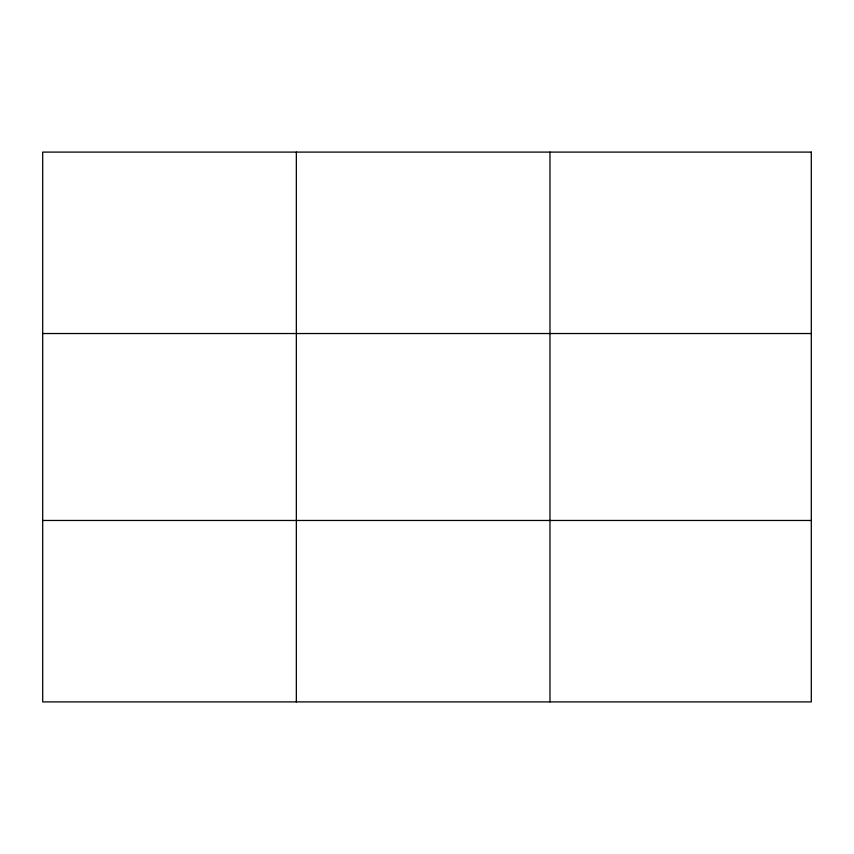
<?xml version="1.0" encoding="UTF-8"?>
<svg xmlns="http://www.w3.org/2000/svg" width="854" height="854" viewBox="0 0 854 854"><rect width="100%" height="100%" fill="white"/><g stroke="black" fill="none" stroke-linecap="round" stroke-linejoin="round"><path stroke-width="1.28" d="M296.338 152.097L296.338 701.903M549.976 152.097L549.976 701.903M42.7 333.53L811.3 333.53M42.7 520.47L811.3 520.47M811.3 152.097L811.3 701.903L42.7 701.903L42.7 152.097L811.3 152.097"/></g></svg>
